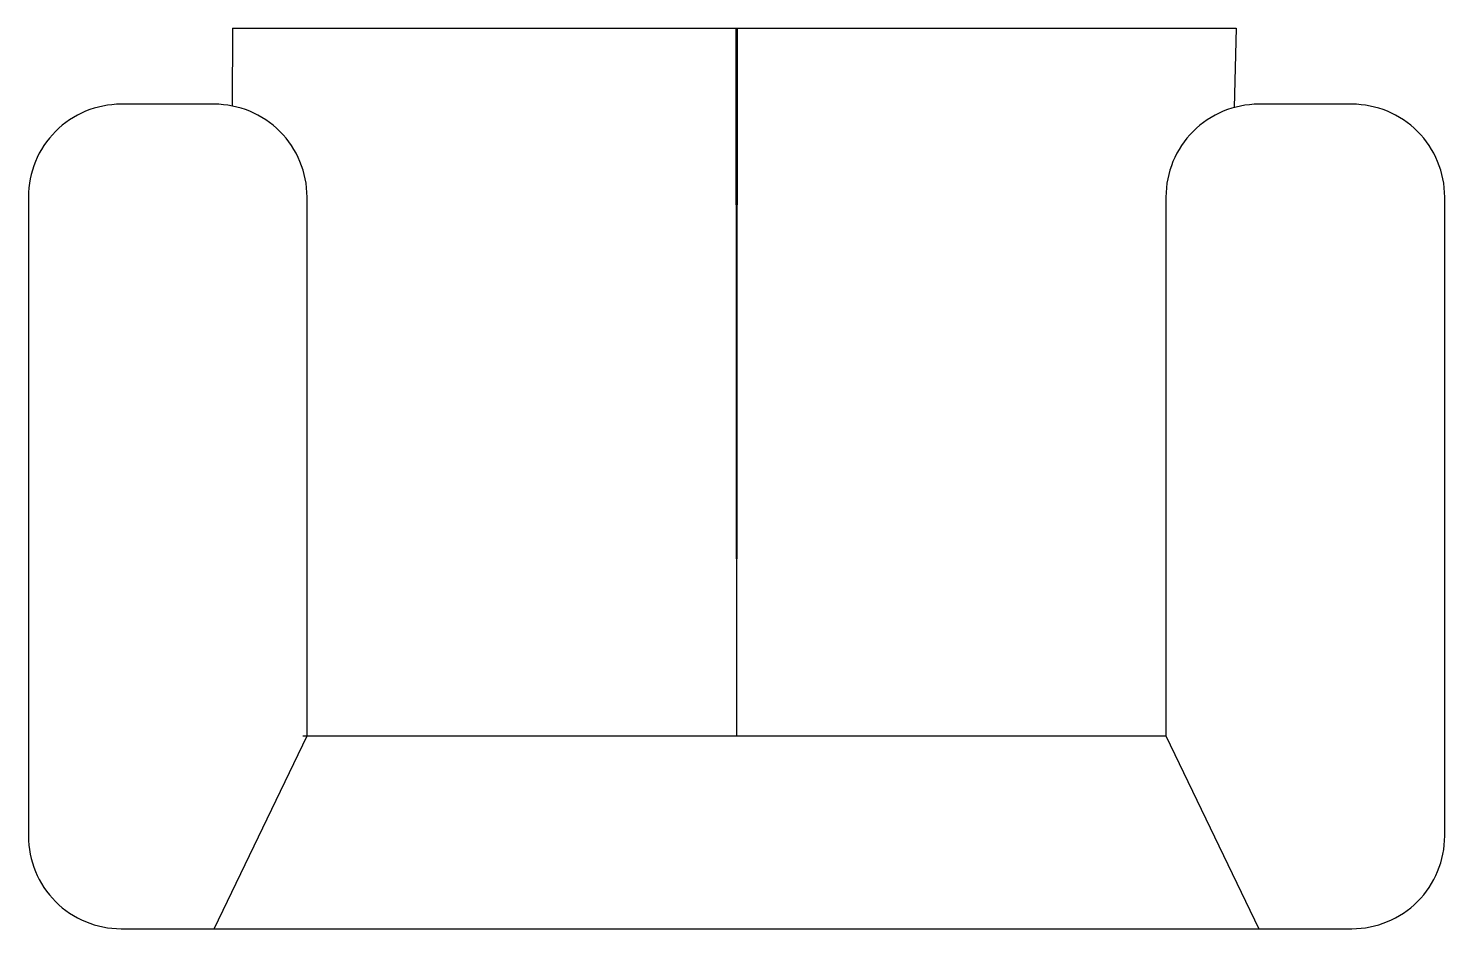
# Model space of a CAD drawing. Extents: x -0.69 to 0.69, y 0.05 to 0.92.
import ezdxf

# ---------------------------------------------------------------- set-up
doc = ezdxf.new("R2010")
doc.units = 0
doc.layers.get('0').update_dxf_attribs({"linetype": 'CONTINUOUS'})

msp = doc.modelspace()

# ---------------------------------------------------------------- linework, layer by layer
at = {"color": 0}
for p, q in [((-0.0009, 0.92), (-0.0002, 0.234)), ((0.0005, 0.92), (-0.0003, 0.234))]:
    msp.add_line(p, q, dxfattribs=at)
for points in [[(-0.4891, 0.92), (-0.4893, 0.8447)], [(-0.4891, 0.92), (0.4844, 0.92), (0.4825, 0.8432)], [(-0.4208, 0.234), (0.4162, 0.234)], [(-0.4208, 0.234), (-0.4167, 0.234)], [(-0.5518, 0.0469), (0.5514, 0.0469)]]:
    msp.add_lwpolyline(points, dxfattribs=at)
for points in [[(-0.4167, 0.234), (-0.4167, 0.7564, 0.414214), (-0.5067, 0.8464), (-0.597, 0.8464, 0.414214), (-0.687, 0.7564), (-0.687, 0.1369, 0.414214), (-0.597, 0.0469), (-0.5067, 0.0469)], [(0.5062, 0.0469), (0.5966, 0.0469, 0.414214), (0.6866, 0.1369), (0.6866, 0.7564, 0.414214), (0.5966, 0.8464), (0.5062, 0.8464, 0.414214), (0.4162, 0.7564), (0.4162, 0.234)]]:
    msp.add_lwpolyline(points, format="xyb", close=True, dxfattribs=at)

doc.saveas('drawing.dxf')
